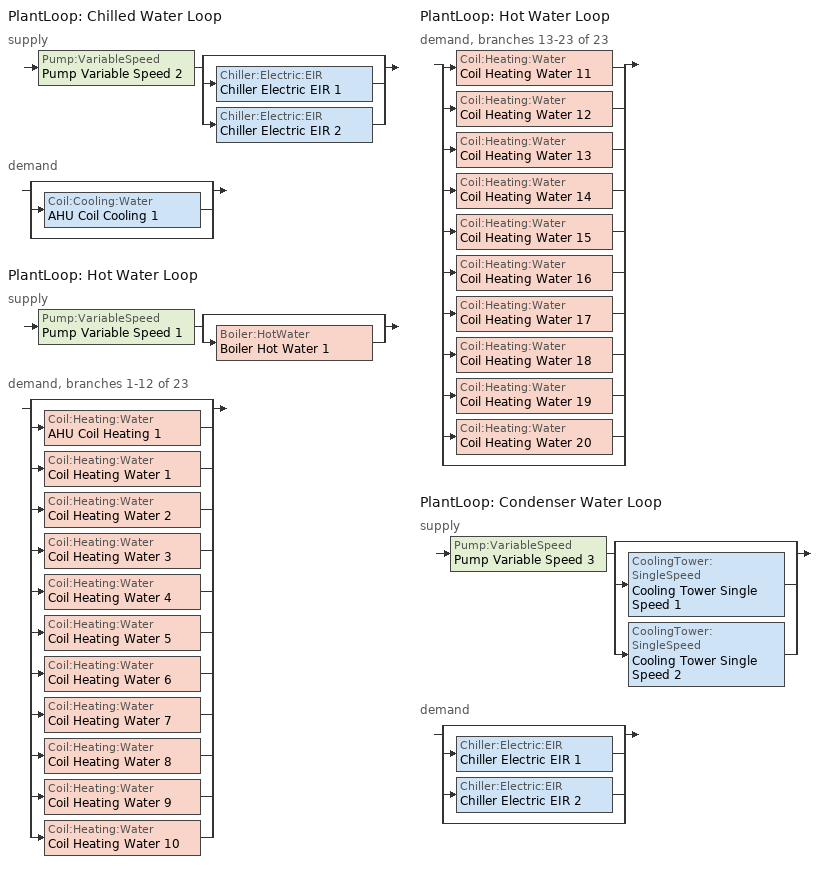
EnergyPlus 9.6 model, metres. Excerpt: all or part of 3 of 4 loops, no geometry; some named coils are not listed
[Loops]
PlantLoop 'Chilled Water Loop'
 supply: Pump:VariableSpeed 'Pump Variable Speed 2' > split
  | bypass
  | Chiller:Electric:EIR 'Chiller Electric EIR 1'
  | Chiller:Electric:EIR 'Chiller Electric EIR 2'
 demand: split
  | bypass
  | Coil:Cooling:Water 'AHU Coil Cooling 1'
  | bypass
PlantLoop 'Hot Water Loop'
 supply: Pump:VariableSpeed 'Pump Variable Speed 1' > split
  | bypass
  | Boiler:HotWater 'Boiler Hot Water 1'
 demand, branches 1-12 of 23: split
  | bypass
  | Coil:Heating:Water 'AHU Coil Heating 1'
  | Coil:Heating:Water 'Coil Heating Water 1'
  | Coil:Heating:Water 'Coil Heating Water 2'
  | Coil:Heating:Water 'Coil Heating Water 3'
  | Coil:Heating:Water 'Coil Heating Water 4'
  | Coil:Heating:Water 'Coil Heating Water 5'
  | Coil:Heating:Water 'Coil Heating Water 6'
  | Coil:Heating:Water 'Coil Heating Water 7'
  | Coil:Heating:Water 'Coil Heating Water 8'
  | Coil:Heating:Water 'Coil Heating Water 9'
  | Coil:Heating:Water 'Coil Heating Water 10'
PlantLoop 'Hot Water Loop'
 demand, branches 13-23 of 23: split
  | Coil:Heating:Water 'Coil Heating Water 11'
  | Coil:Heating:Water 'Coil Heating Water 12'
  | Coil:Heating:Water 'Coil Heating Water 13'
  | Coil:Heating:Water 'Coil Heating Water 14'
  | Coil:Heating:Water 'Coil Heating Water 15'
  | Coil:Heating:Water 'Coil Heating Water 16'
  | Coil:Heating:Water 'Coil Heating Water 17'
  | Coil:Heating:Water 'Coil Heating Water 18'
  | Coil:Heating:Water 'Coil Heating Water 19'
  | Coil:Heating:Water 'Coil Heating Water 20'
  | bypass
PlantLoop 'Condenser Water Loop'
 supply: Pump:VariableSpeed 'Pump Variable Speed 3' > split
  | bypass
  | CoolingTower:SingleSpeed 'Cooling Tower Single Speed 1'
  | CoolingTower:SingleSpeed 'Cooling Tower Single Speed 2'
 demand: split
  | bypass
  | Chiller:Electric:EIR 'Chiller Electric EIR 1'
  | Chiller:Electric:EIR 'Chiller Electric EIR 2'
  | bypass
[Coil:Heating:Water] Availability Schedule=Always On Discrete; U-Factor Times Area Value W/K=Autosize; Maximum Water Flow Rate m3/s=Autosize; Performance Input Method=UFactorTimesAreaAndDesignWaterFlowRate; Rated Capacity W=Autosize; Rated Inlet Water Temperature C=82.2; Rated Inlet Air Temperature C=16.6; Rated Outlet Water Temperature C=71.1; Rated Outlet Air Temperature C=32.2; Rated Ratio for Air and Water Convection=0.5
Coil Heating Water 1; Coil Heating Water 2; Coil Heating Water 3; Coil Heating Water 4; Coil Heating Water 5; Coil Heating Water 6; Coil Heating Water 7; Coil Heating Water 8; Coil Heating Water 9; Coil Heating Water 10; Coil Heating Water 11; Coil Heating Water 12; Coil Heating Water 13; Coil Heating Water 14; Coil Heating Water 15; Coil Heating Water 16; Coil Heating Water 17; Coil Heating Water 18; Coil Heating Water 19; Coil Heating Water 20
[SetpointManager:Scheduled] Control Variable=Temperature
Name | Schedule | Setpoint Node or NodeList
Setpoint Manager Scheduled Chilled Water Duck | Chilled_Water_Temperature | Node Chilled Water Deck Supply
Setpoint Manager Scheduled Hot Water Duck | Hot_Water_Temperature | Node Hot Water Deck Supply
[Chiller:Electric:EIR] Reference Capacity W=Autosize; Reference COP W/W=5.8; Reference Leaving Chilled Water Temperature C=6.67; Reference Entering Condenser Fluid Temperature C=29.4; Reference Chilled Water Flow Rate m3/s=Autosize; Reference Condenser Fluid Flow Rate m3/s=Autosize; Cooling Capacity Function of Temperature Curve=Curve Biquadratic 1; Electric Input to Cooling Output Ratio Function of Temperature Curve=Curve Biquadratic 2; Electric Input to Cooling Output Ratio Function of Part Load Ratio Curve=Curve Quadratic 1; Minimum Part Load Ratio=0.1; Maximum Part Load Ratio=1; Optimum Part Load Ratio=1; Minimum Unloading Ratio=0.2; Condenser Type=WaterCooled; Condenser Fan Power Ratio W/W=0; Fraction of Compressor Electric Consumption Rejected by Condenser=1; Leaving Chilled Water Lower Temperature Limit C=2; Chiller Flow Mode=NotModulated; Sizing Factor=1; Basin Heater Capacity W/K=0; Basin Heater Setpoint Temperature C=10; Condenser Heat Recovery Relative Capacity Fraction=1
Chiller Electric EIR 1; Chiller Electric EIR 2
[PlantEquipmentList]
Chilled Water Loop Cooling Equipment List: Chiller:Electric:EIR, Chiller Electric EIR 1, Chiller:Electric:EIR, Chiller Electric EIR 2
Hot Water Loop Heating Equipment List: Boiler:HotWater, Boiler Hot Water 1
Condenser Water Loop Cooling Equipment List: CoolingTower:SingleSpeed, Cooling Tower Single Speed 1, CoolingTower:SingleSpeed, Cooling Tower Single Speed 2
[PlantLoop] Fluid Type=Water; Load Distribution Scheme=Optimal; Plant Loop Demand Calculation Scheme=SingleSetpoint
Name | Plant Equipment Operation Scheme | Maximum Loop Temperature C | Minimum Loop Temperature C | Maximum Loop Flow Rate m3/s | Minimum Loop Flow Rate m3/s | Plant Loop Volume m3 | Maximum Loop Temperature | Minimum Loop Temperature | Maximum Loop Flow Rate | Minimum Loop Flow Rate | Plant Loop Volume
Chilled Water Loop | Chilled Water Loop Operation Schemes | 100 | 0 | Autosize | 0 | Autocalculate
Hot Water Loop | Hot Water Loop Operation Schemes |  |  |  |  |  | 100 | 0 | Autosize | 0 | Autocalculate
Condenser Water Loop | Condenser Water Loop Operation Schemes |  |  |  |  |  | 100 | 0 | Autosize | 0 | Autocalculate
[Sizing:Plant] Sizing Option=NonCoincident; Zone Timesteps in Averaging Window=1; Coincident Sizing Factor Mode=None
Name | Loop Type | Design Loop Exit Temperature C | Loop Design Temperature Difference deltaC | Design Loop Exit Temperature | Loop Design Temperature Difference
Chilled Water Loop | Cooling | 6 | 6.5
Hot Water Loop | Heating |  |  | 65 | 10
Condenser Water Loop | Condenser |  |  | 29.4 | 5.6
[Pump:VariableSpeed] Design Maximum Flow Rate m3/s=Autosize; Design Pump Head Pa=245000; Design Power Consumption W=Autosize; Fraction of Motor Inefficiencies to Fluid Stream=0; Coefficient 1 of the Part Load Performance Curve=0; Coefficient 2 of the Part Load Performance Curve=1; Coefficient 3 of the Part Load Performance Curve=0; Coefficient 4 of the Part Load Performance Curve=0; Pump Control Type=Intermittent; Skin Loss Radiative Fraction=0.5; Design Power Sizing Method=PowerPerFlowPerPressure; Design Minimum Flow Rate Fraction=0
Name | Motor Efficiency | Design Minimum Flow Rate m3/s | Design Electric Power per Unit Flow Rate W/(m3/s) | Design Shaft Power per Unit Flow Rate per Unit Head W/((m3/s)-Pa) | Design Minimum Flow Rate | Design Electric Power per Unit Flow Rate | Design Shaft Power per Unit Flow Rate per Unit Head
Pump Variable Speed 2 | 0.82 | 0 | 348701.1 | 1.28205
Pump Variable Speed 1 | 0.85 |  |  |  | 0 | 348701.1 | 1.28205
Pump Variable Speed 3 | 0.82 |  |  |  | 0 | 348701.1 | 1.28205
[PlantEquipmentOperationSchemes] Control Scheme Schedule Name 1=Always On Discrete
Name | Control Scheme Object Type 1 | Control Scheme Name 1
Chilled Water Loop Operation Schemes | PlantEquipmentOperation:CoolingLoad | Chilled Water Loop Cooling Operation Scheme
Hot Water Loop Operation Schemes | PlantEquipmentOperation:HeatingLoad | Hot Water Loop Heating Operation Scheme
Condenser Water Loop Operation Schemes | PlantEquipmentOperation:CoolingLoad | Condenser Water Loop Cooling Operation Scheme
[PlantEquipmentOperation:CoolingLoad] Load Range Lower Limit 1=0; Load Range Upper Limit 1=1000000000
Name | Range Equipment List Name 1
Chilled Water Loop Cooling Operation Scheme | Chilled Water Loop Cooling Equipment List
Condenser Water Loop Cooling Operation Scheme | Condenser Water Loop Cooling Equipment List
[Boiler:HotWater]
Boiler Hot Water 1: Fuel Type=NaturalGas; Nominal Capacity W=Autosize; Nominal Thermal Efficiency=0.82; Efficiency Curve Temperature Evaluation Variable=LeavingBoiler; Normalized Boiler Efficiency Curve=Boiler Efficiency; Design Water Flow Rate m3/s=Autosize; Minimum Part Load Ratio=0; Maximum Part Load Ratio=1; Optimum Part Load Ratio=1; Water Outlet Upper Temperature Limit C=99; Boiler Flow Mode=NotModulated; Parasitic Electric Load W=0; Sizing Factor=1
[PlantEquipmentOperation:HeatingLoad]
Hot Water Loop Heating Operation Scheme: Load Range Lower Limit 1=0; Load Range Upper Limit 1=1000000000; Range Equipment List Name 1=Hot Water Loop Heating Equipment List
[CoolingTower:SingleSpeed] Design Water Flow Rate m3/s=Autosize; Design Air Flow Rate m3/s=Autosize; Design Fan Power W=Autosize; Design U-Factor Times Area Value W/K=Autosize; Free Convection Regime Air Flow Rate m3/s=Autosize; Free Convection Regime Air Flow Rate Sizing Factor=0.1; Free Convection Regime U-Factor Times Area Value W/K=Autosize; Free Convection U-Factor Times Area Value Sizing Factor=0.1; Performance Input Method=UFactorTimesAreaAndDesignWaterFlowRate; Heat Rejection Capacity and Nominal Capacity Sizing Ratio=1.25; Nominal Capacity W=850000; Free Convection Capacity W=0; Free Convection Nominal Capacity Sizing Factor=0.1; Design Inlet Air Dry-Bulb Temperature C=25.6; Design Inlet Air Wet-Bulb Temperature C=25.6; Design Approach Temperature deltaC=Autosize; Design Range Temperature deltaC=Autosize; Basin Heater Capacity W/K=0; Basin Heater Setpoint Temperature C=2; Evaporation Loss Mode=LossFactor; Evaporation Loss Factor percent/K=0.2; Drift Loss Percent percent=0.008; Blowdown Calculation Mode=ConcentrationRatio; Blowdown Concentration Ratio=3; Capacity Control=FanCycling; Number of Cells=1; Cell Control=MinimalCell; Cell Minimum  Water Flow Rate Fraction=0.33; Cell Maximum Water Flow Rate Fraction=2.5; Sizing Factor=1
Cooling Tower Single Speed 1; Cooling Tower Single Speed 2
[SetpointManager:FollowOutdoorAirTemperature]
Setpoint Manager Follow Outdoor Air Temperature 1: Control Variable=Temperature; Reference Temperature Type=OutdoorAirWetBulb; Offset Temperature Difference=1.5; Maximum Setpoint Temperature=80; Minimum Setpoint Temperature=6; Setpoint Node or NodeList=Node Condenser Water Deck Supply
[Schedule:Day:Interval]
Chilled_Water_Temperature_Default; Chilled_Water_Temperature_Summer_Design_Day; Chilled_Water_Temperature_Winter_Design_Day: No, 24:00, 6
Hot_Water_Temperature_Default; Hot_Water_Temperature_Summer_Design_Day; Hot_Water_Temperature_Winter_Design_Day: No, 24:00, 65
[Schedule:Week:Daily]
Chilled_Water_Temperature Week Rule - Jan1-Dec31: Chilled_Water_Temperature_Default, Chilled_Water_Temperature_Default, Chilled_Water_Temperature_Default, Chilled_Water_Temperature_Default, Chilled_Water_Temperature_Default, Chilled_Water_Temperature_Default, Chilled_Water_Temperature_Default, Chilled_Water_Temperature_Default, Chilled_Water_Temperature_Summer_Design_Day, Chilled_Water_Temperature_Winter_Design_Day, Chilled_Water_Temperature_Default, Chilled_Water_Temperature_Default
Hot_Water_Temperature Week Rule - Jan1-Dec31: Hot_Water_Temperature_Default, Hot_Water_Temperature_Default, Hot_Water_Temperature_Default, Hot_Water_Temperature_Default, Hot_Water_Temperature_Default, Hot_Water_Temperature_Default, Hot_Water_Temperature_Default, Hot_Water_Temperature_Default, Hot_Water_Temperature_Summer_Design_Day, Hot_Water_Temperature_Winter_Design_Day, Hot_Water_Temperature_Default, Hot_Water_Temperature_Default
[Schedule:Year]
Chilled_Water_Temperature: Chilled_Water_Temperature Week Rule - Jan1-Dec31, 1, 1, 12, 31
Hot_Water_Temperature: Hot_Water_Temperature Week Rule - Jan1-Dec31, 1, 1, 12, 31
[Schedule:Constant]
Always On Discrete: Hourly Value=1
[Curve:Biquadratic]
Name | Coefficient1 Constant | Coefficient2 x | Coefficient3 x**2 | Coefficient4 y | Coefficient5 y**2 | Coefficient6 x*y | Minimum Value of x | Maximum Value of x | Minimum Value of y | Maximum Value of y | Input Unit Type for X | Input Unit Type for Y | Output Unit Type
Curve Biquadratic 1 | 0.258 | 0.0389 | -0.000217 | 0.0469 | -0.000943 | -0.000343 | 5 | 10 | 24 | 35
Curve Biquadratic 2 | 0.934 | -0.0582 | 0.0045 | 0.00243 | 0.000486 | -0.00122 | 5 | 10 | 24 | 35
Boiler Efficiency | 1 | 0 | 0 | 0 | 0 | 0 | 0 | 1 | 0 | 1 | Dimensionless | Dimensionless | Dimensionless
[Curve:Quadratic]
Curve Quadratic 1: Coefficient1 Constant=0.222903; Coefficient2 x=0.313387; Coefficient3 x**2=0.46371; Minimum Value of x=0; Maximum Value of x=1
